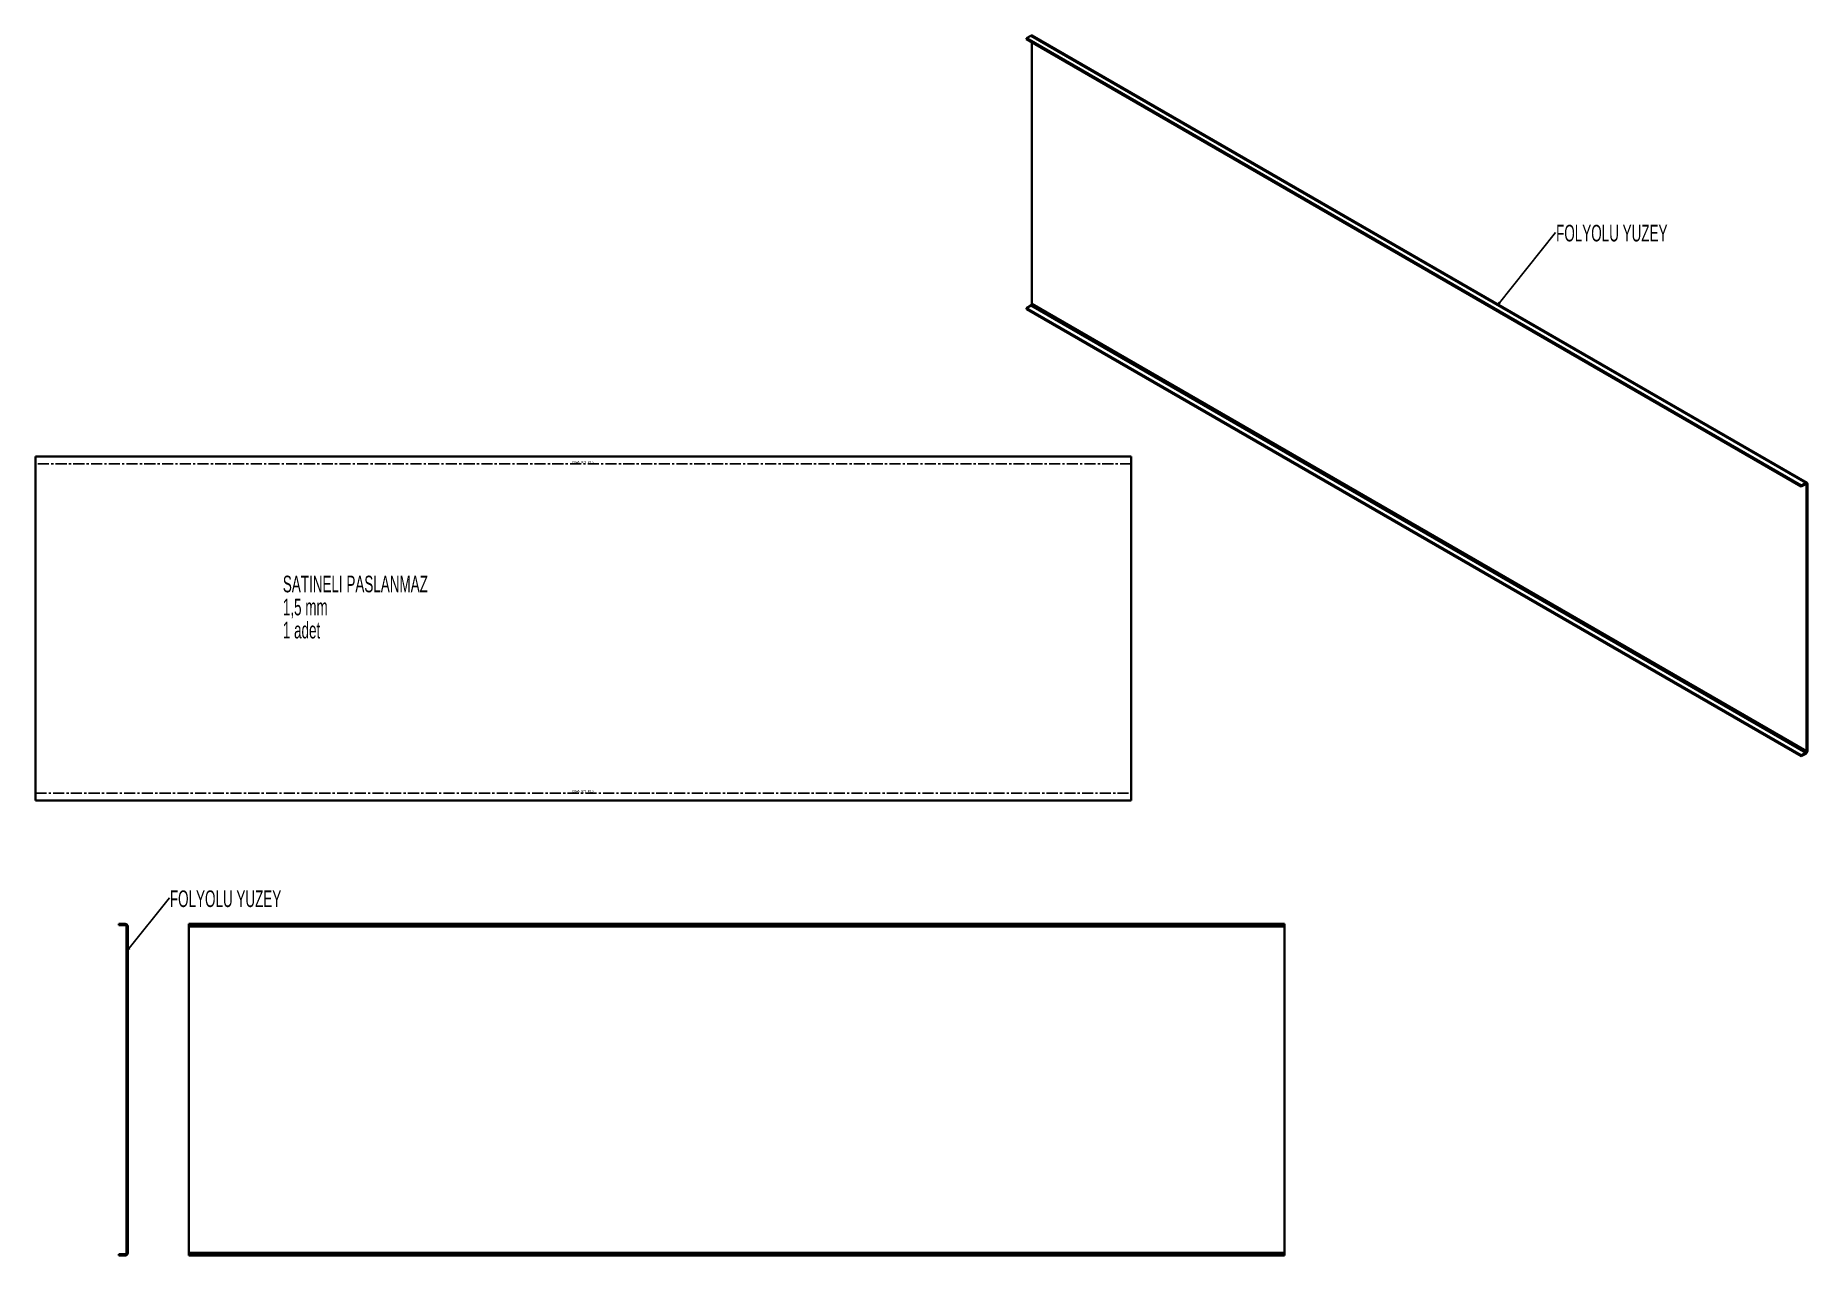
# Model space of a CAD drawing. Header units: millimetres. Extents: x -796 to 1234, y -631 to 766.
import ezdxf

# ---------------------------------------------------------------- set-up
doc = ezdxf.new("R2010")
doc.units = ezdxf.units.MM
doc.linetypes.add('CENTERX2', pattern=[20.32, 12.7, -2.54, 2.54, -2.54])
doc.styles.add('SLDTEXTSTYLE0', font='TXT', dxfattribs={"width": 0.605})
doc.dimstyles.new('SLDDIMSTYLE0', dxfattribs={"dimtxt": 0.18, "dimasz": 3, "dimexe": 0, "dimexo": 0.0625, "dimgap": 0, "dimtad": 0, "dimtih": 1, "dimtoh": 1, "dimdec": 0, "dimrnd": 1e-09, "dimzin": 0, "dimdsep": 46, "dimtxsty": 'Standard', "dimblk1": 'OPEN30', "dimblk2": 'OPEN30', "dimsah": 1, "dimcen": 0.09, "dimadec": 0, "dimazin": 0, "dimtfac": 3, "dimtdec": 0, "dimtofl": 0, "dimtmove": 0, "dimatfit": 3, "dimldrblk": 'OPEN30', "dimfxl": 1, "dimfrac": 2, "dimtolj": 1, "dimtzin": 0, "dimarcsym": 0})

# ---------------------------------------------------------------- blocks, each defined once
blk = doc.blocks.new('SW_NOTE_0')
at = {"color": 0, "linetype": 'Continuous', "lineweight": 0, "char_height": 19.05, "attachment_point": 1, "style": 'SLDTEXTSTYLE0'}
for s, insert in [('SATINELI PASLANMAZ', (0, 24.6)), ('1,5 mm', (0, -1.8)), ('1 adet', (0, -28.2))]:
    blk.add_mtext(s, dxfattribs=dict(at, insert=insert))
blk = doc.blocks.new('SW_NOTE_0_1')
at = {"color": 0, "linetype": 'Continuous', "lineweight": 0, "insert": (0.4, 8.6), "char_height": 19.05, "attachment_point": 1, "style": 'SLDTEXTSTYLE0'}
blk.add_mtext('FOLYOLU YUZEY', dxfattribs=at)
blk = doc.blocks.new('_Open30')
at = {"color": 0, "linetype": 'ByBlock', "lineweight": -2}
for p, q in [((-1, 0.267949), (0, 0)), ((0, 0), (-1, -0.267949)), ((0, 0), (-1, 0))]:
    blk.add_line(p, q, dxfattribs=at)
blk = doc.blocks.new('SW_NOTE_0_2')
at = {"color": 0, "linetype": 'Continuous', "lineweight": 0, "insert": (0.5, 8.7), "char_height": 19.05, "attachment_point": 1, "style": 'SLDTEXTSTYLE0'}
blk.add_mtext('FOLYOLU YUZEY', dxfattribs=at)

msp = doc.modelspace()

# ---------------------------------------------------------------- linework, layer by layer
at = {"color": 7, "linetype": 'Continuous', "lineweight": 35}
for p, q in [((344.2, 765.8), (339.2, 763)), ((339.2, 763), (1226.6, 250.7)), ((339.2, 763), (339.2, 761.8)), ((339.2, 761.8), (1226.6, 249.5)), ((344.2, 765.8), (1231.6, 253.5)), ((345.2, 758.3), (345.2, 458.6)), ((1233.1, 253.7), (345.7, 766)), ((339.2, 453.9), (344.2, 456.8)), ((1226.6, -58.4), (339.2, 453.9)), ((339.2, 452.7), (339.2, 453.9)), ((1226.6, -59.6), (339.2, 452.7)), ((344.2, 456.8), (1231.6, -55.5)), ((1232.7, -53.7), (345.2, 458.6)), ((458.9, 283.8), (-796.1, 283.8)), ((-796.1, -110.2), (-796.1, 283.8)), ((458.9, 283.8), (458.9, -110.2)), ((1226.6, 250.7), (1231.6, 253.5)), ((1226.6, 249.5), (1231.6, 252.3)), ((1226.6, 250.7), (1226.6, 249.5)), ((1231.6, 252.3), (1231.6, 253.5)), ((1231.6, 252.3), (1232.7, 251.7)), ((1232.7, 251.7), (1233.7, 252.3)), ((1232.7, -53.7), (1232.7, 251.7)), ((1233.7, -53.1), (1233.7, 252.3)), ((1231.6, -55.5), (1226.6, -58.4)), ((1231.6, -56.7), (1226.6, -59.6)), ((1226.6, -59.6), (1226.6, -58.4)), ((1231.6, -55.5), (1231.6, -56.7)), ((1232.7, -53.7), (1233.7, -53.1)), ((-796.1, -110.2), (458.9, -110.2)), ((-700.4, -251.5), (-700.4, -253)), ((-700.4, -251.5), (-693.4, -251.5)), ((-700.4, -253), (-693.4, -253)), ((-693.4, -253), (-693.4, -251.5)), ((-691.9, -628.5), (-691.9, -254.5)), ((-691.9, -254.5), (-690.4, -254.5)), ((-690.4, -628.5), (-690.4, -254.5)), ((-620.3, -251.5), (-620.3, -253)), ((-620.3, -251.5), (634.7, -251.5)), ((-620.3, -253), (634.7, -253)), ((-620.3, -253), (-620.3, -254.5)), ((-620.3, -254.5), (634.7, -254.5)), ((-620.3, -254.5), (-620.3, -628.5)), ((634.7, -251.5), (634.7, -253)), ((634.7, -254.5), (634.7, -253)), ((634.7, -628.5), (634.7, -254.5)), ((-691.9, -628.5), (-690.4, -628.5)), ((634.7, -628.5), (-620.3, -628.5)), ((-620.3, -628.5), (-620.3, -630)), ((634.7, -630), (634.7, -628.5)), ((-693.4, -630), (-700.4, -630)), ((-700.4, -631.5), (-700.4, -630)), ((-693.4, -631.5), (-700.4, -631.5)), ((-693.4, -630), (-693.4, -631.5)), ((634.7, -630), (-620.3, -630)), ((-620.3, -631.5), (-620.3, -630)), ((634.7, -631.5), (-620.3, -631.5)), ((634.7, -631.5), (634.7, -630))]:
    msp.add_line(p, q, dxfattribs=at)
at = {"color": 7, "linetype": 'CENTERX2'}
for p, q in [((458.9, 275.3), (-796.1, 275.3)), ((-796.1, -101.7), (458.9, -101.7))]:
    msp.add_line(p, q, dxfattribs=at)
at = {"color": 7, "linetype": 'Continuous', "lineweight": 35}
for centre, radius, start, end in [((345.1, 764.6), 1.51, 65.6929, 125.6176), ((342.9, 458.7), 2.31, 302.6055, 357.3945), ((1232.4, 252.5), 1.31, 350.786, 129.2033), ((1232, 251.8), 0.655, 350.786, 129.2033), ((1229.1, -52.9), 4.61, 302.6055, 357.3945), ((1230.4, -53.6), 2.31, 302.6055, 357.3945), ((-693.4, -254.5), 3, 360, 90), ((-693.4, -254.5), 1.5, 360, 90), ((-693.4, -628.5), 3, 270, 0), ((-693.4, -628.5), 1.5, 270, 0)]:
    msp.add_arc(centre, radius, start, end, dxfattribs=at)

# ---------------------------------------------------------------- block references
at = {"color": 7, "linetype": 'Continuous', "lineweight": 0}
for name, p in [('SW_NOTE_0_2', (945.2, 540.5)), ('SW_NOTE_0', (-512.7, 122.7)), ('SW_NOTE_0_1', (-642.5, -221.8))]:
    msp.add_blockref(name, p, dxfattribs=at)

# ---------------------------------------------------------------- texts
at = {"color": 7, "linetype": 'Continuous', "lineweight": 0, "char_height": 2.646, "attachment_point": 2, "style": 'SLDTEXTSTYLE0'}
for insert in [(-168.9, 278.8), (-168.9, -98.2)]:
    msp.add_mtext("DOWN  90°0'  R 1.5", dxfattribs=dict(at, insert=insert))

# ---------------------------------------------------------------- leaders
at = {"color": 7, "linetype": 'Continuous', "lineweight": 0}
for points in [[(879.3, 457.9), (945.2, 540.5)], [(-690.4, -281.4), (-642.5, -221.8)]]:
    msp.add_leader(points, dimstyle='SLDDIMSTYLE0', dxfattribs=at)

doc.saveas('drawing.dxf')
